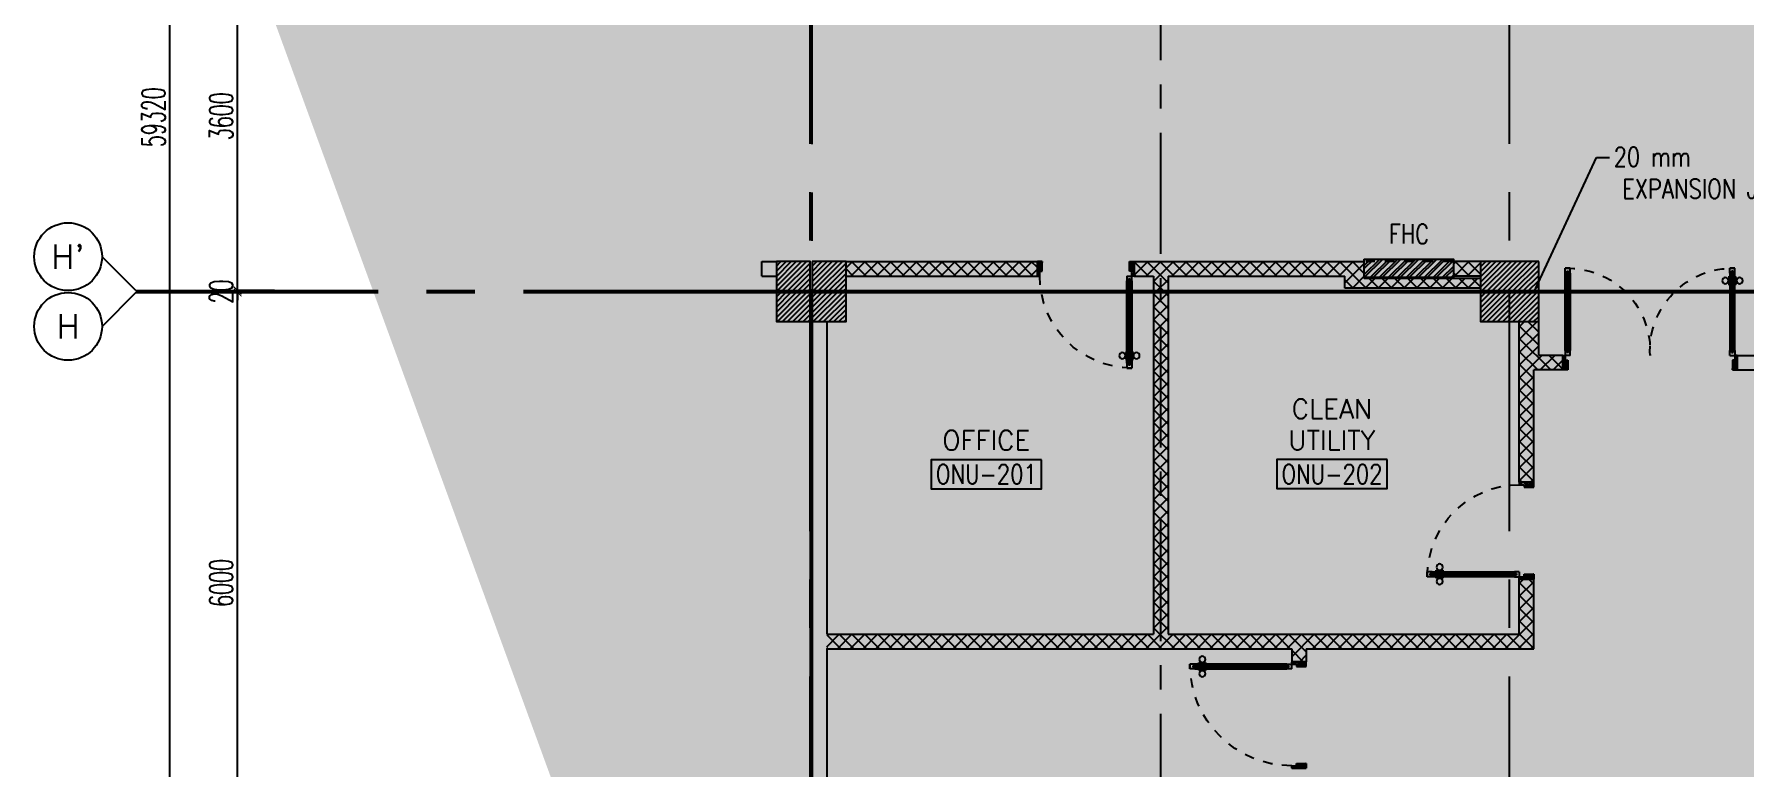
# Model space of a CAD drawing. Extents: x 88852.7 to 88945.7, y 39921.6 to 40001.1.
# Drawn here: x 88852.74 to 88870.4, y 39951.17 to 39958.75 of the extents above; entities that cross this region are included whole.
import ezdxf
from ezdxf.enums import TextEntityAlignment as Align

# ---------------------------------------------------------------- set-up
doc = ezdxf.new("R2010")
doc.units = 0
doc.header["$MEASUREMENT"] = 0
doc.header["$PDMODE"] = 34
for name, pattern in [('CENTER', [2, 1.25, -0.25, 0.25, -0.25]), ('CENTER2', [1.125, 0.75, -0.125, 0.125, -0.125]), ('CENTERX2', [4, 2.5, -0.5, 0.5, -0.5]), ('HIDDEN', [0.375, 0.25, -0.125])]:
    doc.linetypes.add(name, pattern=pattern)
doc.layers.get('0').update_dxf_attribs({"linetype": 'CONTINUOUS'})
doc.layers.get('DEFPOINTS').update_dxf_attribs({"linetype": 'CONTINUOUS'})
for name, color, linetype in [('AX', 6, 'CONTINUOUS'), ('AX-CR', 2, 'CONTINUOUS'), ('AX-DIM', 4, 'CONTINUOUS'), ('AX-TXT', 2, 'CONTINUOUS'), ('AXES', 11, 'CENTERX2'), ('AXES1', 11, 'CENTER'), ('COL', 2, 'CONTINUOUS'), ('DOOR', 7, 'CONTINUOUS'), ('EJ', 9, 'CONTINUOUS'), ('ELEV', 2, 'CONTINUOUS'), ('FHC', 4, 'CONTINUOUS'), ('HAT', 8, 'CONTINUOUS'), ('RM-BOX', 4, 'CONTINUOUS'), ('RM-NAME', 2, 'CONTINUOUS'), ('RM-NO', 2, 'CONTINUOUS'), ('WALL', 2, 'CONTINUOUS'), ('WallType', 11, 'CONTINUOUS'), ('WallType2', 3, 'CONTINUOUS')]:
    doc.layers.add(name, color=color, linetype=linetype)
doc.styles.add('ROMANS', font='ROMANS.shx', dxfattribs={"width": 0.6})
doc.dimstyles.new('DIM-OUT', dxfattribs={"dimscale": 0, "dimtxt": 0.24, "dimasz": 0.08, "dimexe": 0.02, "dimexo": 0.02, "dimgap": 0.05, "dimtad": 1, "dimdec": 0, "dimlfac": 1000, "dimzin": 0, "dimdsep": 46, "dimtxsty": 'ROMANS', "dimblk1": 'ARCHTICK', "dimblk2": 'ARCHTICK', "dimsah": 1, "dimcen": 0.01, "dimdle": 0.08, "dimclrd": 4, "dimclre": 4, "dimclrt": 2, "dimadec": 0, "dimazin": 0, "dimtp": 2, "dimtm": 2, "dimtfac": 0.114286, "dimtdec": 0, "dimtix": 1, "dimtmove": 2, "dimatfit": 3, "dimldrblk": 'ARCHTICK', "dimfxl": 0, "dimtolj": 1, "dimtzin": 0, "dimarcsym": 0})

# ---------------------------------------------------------------- blocks, each defined once
blk = doc.blocks.new('D1000')
at = {"layer": 'DOOR', "color": 7, "linetype": 'ByBlock'}
for p, q in [((0, 0), (-150, 0)), ((-150, 0), (-150, -25)), ((-150, 0), (0, 0)), ((0, -50), (-114, 0)), ((0, -50), (-40, 0)), ((0, -50), (0, 0)), ((-1050, -25), (-1100, -25)), ((-1100, -75), (-1100, -25)), ((-1100, -25), (-1100, -75)), ((-1050, -75), (-1100, -75)), ((-1050, -42), (-1070, -42)), ((-1070, -42), (-1070, -58)), ((-1050, -58), (-1070, -58)), ((-1050, -25), (-1050, -42)), ((-1050, -58), (-1050, -75)), ((-928, -18), (-1018, -18)), ((-1018, -25), (-1018, -18)), ((-1018, -75), (-1018, -82)), ((-928, -82), (-1018, -82)), ((-1005, -9), (-940, -9)), ((-1005, -18), (-1005, -9)), ((-1005, -18), (-940, -18)), ((-1005, -82), (-940, -82)), ((-1005, -82), (-1005, -91)), ((-1005, -91), (-940, -91)), ((-940, -18), (-940, -9)), ((-940, -82), (-940, -91)), ((-928, -25), (-928, -18)), ((-928, -75), (-928, -82)), ((-200, -42), (-200, -25)), ((-200, -25), (-150, -25)), ((-180, -42), (-200, -42)), ((-200, -75), (-200, -58)), ((-200, -58), (-180, -58)), ((-150, -75), (-200, -75)), ((-180, -58), (-180, -42)), ((-150, -75), (-150, -25)), ((-150, -25), (-100, -25)), ((-100, -25), (-100, -50)), ((0, -50), (-100, -37)), ((-100, -50), (0, -50)), ((-150, -975), (-100, -975)), ((-150, -1000), (-150, -975)), ((-150, -1000), (0, -1000)), ((0, -1000), (-150, -1000)), ((0, -950), (-114, -1000)), ((-100, -975), (-100, -950)), ((0, -950), (-100, -963)), ((-100, -950), (0, -950)), ((0, -950), (-40, -1000)), ((0, -950), (0, -1000))]:
    blk.add_line(p, q, dxfattribs=at)
at = {"layer": 'DOOR', "linetype": 'ByBlock'}
for p, q in [((-200, -25), (-1050, -25)), ((-200, -42), (-1050, -42)), ((-200, -58), (-1050, -58)), ((-1050, -75), (-200, -75))]:
    blk.add_line(p, q, dxfattribs=at)
at = {"layer": 'DOOR', "color": 7, "linetype": 'ByBlock'}
for centre in [(-973, 23), (-973, -124)]:
    blk.add_circle(centre, 32.4, dxfattribs=at)
for centre, radius, start, end in [((0, -50), 134, 158.1598, 169.28), ((0, -50), 74.4, 137.7764, 180), ((0, -50), 54.4, 113.2074, 180), ((0, -50), 154, 161.1053, 166.2858), ((0, -50), 114, 154.0838, 167.3774), ((0, -50), 94.4, 148.0182, 180), ((0, -50), 34.4, 90, 180), ((0, -50), 14.4, 90, 180), ((0, -950), 154, 193.7142, 198.8947), ((0, -950), 134, 190.72, 201.8402), ((0, -950), 94.4, 180, 211.9818), ((0, -950), 74.4, 180, 222.2236), ((0, -950), 54.4, 180, 246.7926), ((0, -950), 34.4, 180, 270), ((0, -950), 14.4, 180, 270)]:
    blk.add_arc(centre, radius, start, end, dxfattribs=at)
at = {"layer": 'DOOR', "linetype": 'HIDDEN', "ltscale": 0.5}
blk.add_arc((-149, -24), 951, 180.0434, 269.9667, dxfattribs=at)
blk = doc.blocks.new('A$C272A55A0')
at = {"layer": 'DOOR', "color": 0, "linetype": 'ByBlock'}
for p, q in [((0, 900), (0, 1050)), ((50, 1050), (0, 1050)), ((0, 900), (25, 900)), ((25, 950), (50, 950)), ((25, 900), (25, 950)), ((75, 900), (25, 900)), ((25, 850), (25, 900)), ((50, 950), (50, 1050)), ((75, 900), (75, 850)), ((1725, 900), (1775, 900)), ((1725, 900), (1725, 850)), ((1750, 950), (1750, 1050)), ((1750, 1050), (1800, 1050)), ((1775, 950), (1750, 950)), ((1775, 900), (1775, 950)), ((1800, 900), (1775, 900)), ((1775, 850), (1775, 900)), ((1800, 1050), (1800, 900)), ((42, 850), (25, 850)), ((58, 870), (42, 870)), ((42, 870), (42, 850)), ((58, 850), (58, 870)), ((75, 850), (58, 850)), ((1725, 850), (1742, 850)), ((1742, 870), (1758, 870)), ((1742, 850), (1742, 870)), ((1758, 870), (1758, 850)), ((1758, 850), (1775, 850)), ((25, 50), (42, 50)), ((25, 50), (25, 0)), ((25, 0), (75, 0)), ((75, 0), (25, 0)), ((42, 50), (42, 30)), ((42, 30), (58, 30)), ((58, 50), (75, 50)), ((58, 50), (58, 30)), ((75, 50), (75, 0)), ((1718, 160), (1709, 160)), ((1709, 95), (1709, 160)), ((1718, 95), (1709, 95)), ((1725, 173), (1718, 173)), ((1718, 173), (1718, 83)), ((1718, 95), (1718, 160)), ((1725, 83), (1718, 83)), ((1742, 50), (1725, 50)), ((1725, 50), (1725, 0)), ((1775, 0), (1725, 0)), ((1725, 0), (1775, 0)), ((1742, 50), (1742, 30)), ((1758, 30), (1742, 30)), ((1775, 50), (1758, 50)), ((1758, 50), (1758, 30)), ((1775, 173), (1782, 173)), ((1775, 83), (1782, 83)), ((1775, 50), (1775, 0)), ((1782, 173), (1782, 83)), ((1782, 160), (1791, 160)), ((1782, 95), (1782, 160)), ((1782, 95), (1791, 95)), ((1791, 95), (1791, 160))]:
    blk.add_line(p, q, dxfattribs=at)
at = {"layer": 'DOOR', "color": 9, "linetype": 'ByBlock'}
for p, q in [((50, 1050), (0, 1010)), ((50, 1050), (0, 937)), ((50, 1050), (37, 950)), ((1750, 1050), (1800, 1010)), ((1750, 1050), (1800, 937)), ((1750, 1050), (1763, 950))]:
    blk.add_line(p, q, dxfattribs=at)
at = {"layer": 'DOOR', "linetype": 'ByBlock'}
for p, q in [((25, 850), (25, 50)), ((42, 850), (42, 50)), ((58, 850), (58, 50)), ((75, 50), (75, 850)), ((1725, 50), (1725, 850)), ((1742, 850), (1742, 50)), ((1758, 850), (1758, 50)), ((1775, 850), (1775, 50))]:
    blk.add_line(p, q, dxfattribs=at)
at = {"layer": 'DOOR', "color": 0, "linetype": 'ByBlock'}
for centre in [(1676, 128), (1824, 128)]:
    blk.add_circle(centre, 32.4, dxfattribs=at)
at = {"layer": 'DOOR', "color": 9, "linetype": 'ByBlock'}
for centre, radius, start, end in [((50, 1050), 54.4, 203.2074, 270), ((50, 1050), 74.4, 227.7764, 270), ((50, 1050), 94.4, 238.0182, 270), ((50, 1050), 114, 244.0838, 257.3774), ((50, 1050), 134, 248.1598, 259.28), ((50, 1050), 154, 251.1053, 256.2858), ((50, 1050), 34.4, 180, 270), ((50, 1050), 14.4, 180, 270), ((1750, 1050), 14.4, 270, 0), ((1750, 1050), 34.4, 270, 0), ((1750, 1050), 54.4, 270, 336.7926), ((1750, 1050), 74.4, 270, 312.2236), ((1750, 1050), 94.4, 270, 301.9818), ((1750, 1050), 114, 282.6226, 295.9162), ((1750, 1050), 134, 280.72, 291.8402), ((1750, 1050), 154, 283.7142, 288.8947)]:
    blk.add_arc(centre, radius, start, end, dxfattribs=at)
at = {"layer": 'DOOR', "linetype": 'HIDDEN', "ltscale": 0.5}
for centre, start, end in [((50, 851), 268.3174, 3.2965), ((1750, 851), 176.7035, 271.6826)]:
    blk.add_arc(centre, 851, start, end, dxfattribs=at)
at = {"layer": 'WALL', "linetype": 'ByBlock'}
blk.add_line((1800, 900), (1800, 1050), dxfattribs=at)
blk = doc.blocks.new('DOOR-110')
at = {"layer": 'DOOR', "color": 0, "linetype": 'ByBlock'}
for p, q in [((0, 1050), (0, 1100)), ((150, 1100), (0, 1100)), ((100, 1075), (100, 1050)), ((150, 1075), (100, 1075)), ((150, 1100), (150, 1075)), ((150, 1025), (150, 1075)), ((200, 1075), (150, 1075)), ((200, 1058), (200, 1075)), ((1028, 1075), (1028, 1082)), ((1028, 1082), (1118, 1082)), ((1040, 1082), (1040, 1091)), ((1105, 1091), (1040, 1091)), ((1105, 1082), (1040, 1082)), ((1105, 1082), (1105, 1091)), ((1118, 1075), (1118, 1082)), ((1150, 1075), (1150, 1058)), ((1150, 1075), (1200, 1075)), ((1200, 1075), (1200, 1025)), ((1200, 1025), (1200, 1075)), ((100, 1050), (0, 1050)), ((150, 1025), (200, 1025)), ((180, 1042), (180, 1058)), ((180, 1058), (200, 1058)), ((200, 1042), (180, 1042)), ((200, 1025), (200, 1042)), ((1028, 1025), (1028, 1018)), ((1028, 1018), (1118, 1018)), ((1040, 1018), (1040, 1009)), ((1105, 1018), (1040, 1018)), ((1105, 1009), (1040, 1009)), ((1105, 1018), (1105, 1009)), ((1118, 1025), (1118, 1018)), ((1150, 1058), (1170, 1058)), ((1150, 1042), (1150, 1025)), ((1150, 1042), (1170, 1042)), ((1150, 1025), (1200, 1025)), ((1170, 1058), (1170, 1042)), ((100, 50), (0, 50)), ((0, 50), (0, 0)), ((0, 0), (150, 0)), ((150, 0), (0, 0)), ((100, 25), (100, 50)), ((150, 25), (100, 25)), ((150, 0), (150, 25))]:
    blk.add_line(p, q, dxfattribs=at)
at = {"layer": 'DOOR', "linetype": 'ByBlock'}
for p, q in [((0, 1100), (150, 1100)), ((200, 1075), (1150, 1075)), ((200, 1058), (1150, 1058)), ((200, 1042), (1150, 1042)), ((1150, 1025), (200, 1025))]:
    blk.add_line(p, q, dxfattribs=at)
at = {"layer": 'DOOR', "color": 9, "linetype": 'ByBlock'}
for p, q in [((0, 1050), (40, 1100)), ((0, 1050), (114, 1100)), ((0, 1050), (100, 1063)), ((0, 50), (40, 0)), ((0, 50), (114, 0)), ((0, 50), (100, 37))]:
    blk.add_line(p, q, dxfattribs=at)
at = {"layer": 'DOOR', "color": 0, "linetype": 'ByBlock'}
for centre in [(1073, 1124), (1073, 976)]:
    blk.add_circle(centre, 32.4, dxfattribs=at)
at = {"layer": 'DOOR', "color": 9, "linetype": 'ByBlock'}
for centre, radius, start, end in [((0, 1050), 34.4, 0, 90), ((0, 1050), 14.4, 0, 90), ((0, 1050), 54.4, 0, 66.7926), ((0, 1050), 74.4, 0, 42.2236), ((0, 1050), 94.4, 0, 31.9818), ((0, 1050), 114, 12.6226, 25.9162), ((0, 1050), 134, 10.72, 21.8402), ((0, 1050), 154, 13.7142, 18.8947), ((0, 50), 14.4, 270, 0), ((0, 50), 34.4, 270, 0), ((0, 50), 54.4, 293.2074, 0), ((0, 50), 74.4, 317.7764, 0), ((0, 50), 94.4, 328.0182, 0), ((0, 50), 134, 338.1598, 349.28), ((0, 50), 154, 341.1053, 346.2858)]:
    blk.add_arc(centre, radius, start, end, dxfattribs=at)
at = {"layer": 'DOOR', "linetype": 'HIDDEN', "ltscale": 0.5}
blk.add_arc((150, 1075), 1050, 270, 0, dxfattribs=at)
at = {"layer": 'WALL', "linetype": 'ByBlock'}
for p, q in [((0, 1100), (150, 1100)), ((0, 0), (150, 0))]:
    blk.add_line(p, q, dxfattribs=at)
blk = doc.blocks.new('C5')
at = {"layer": 'HAT', "linetype": 'ByBlock'}
h = blk.add_hatch(dxfattribs=at)
h.set_pattern_fill('ANSI31', color=256, scale=300, style=0)
h.set_pattern_definition([(45, (-223356.182, -51411.005), (-26.516504, 26.516504), [])])
h.paths.add_polyline_path([(300, 300), (0, 300), (0, 0), (300, 0)])
h.paths.add_polyline_path([(600, 300), (300, 300), (300, 0), (600, 0)])
at = {"layer": 'COL'}
blk.add_lwpolyline([(600, 300), (0, 300), (0, 0), (600, 0)], close=True, dxfattribs=at)
blk = doc.blocks.new('C7')
at = {"layer": 'HAT'}
h = blk.add_hatch(dxfattribs=at)
h.set_pattern_fill('ANSI31', color=256, scale=300, style=0)
h.set_pattern_definition([(45, (-248876.182, -51411.005), (-26.5165043, 26.5165043), [])])
h.paths.add_polyline_path([(350, 300), (250, 300), (0, 300), (0, 0), (350, 0)])
at = {"layer": 'COL'}
blk.add_lwpolyline([(0, 300), (0, 0), (350, 0), (350, 300)], close=True, dxfattribs=at)
blk = doc.blocks.new('RM1')
at = {"layer": 'RM-BOX'}
blk.add_lwpolyline([(570, -200), (-570, -200), (-570, -500), (570, -500)], close=True, dxfattribs=at)
at = {"layer": 'RM-NAME', "style": 'ROMANS'}
for tag, p in [('ROOMNAME1', (0, 324)), ('ROOMNAME2', (0, 0))]:
    blk.add_attdef(tag, text='', height=200, dxfattribs=at).set_placement(p, align=Align.MIDDLE)
at = {"layer": 'RM-NO', "style": 'ROMANS', "width": 0.8}
blk.add_attdef('ROOMNO', text='', height=200, dxfattribs=at).set_placement((0, -350), align=Align.MIDDLE)
blk = doc.blocks.new('_ARCHTICK')
at = {"color": 0, "linetype": 'ByBlock', "const_width": 0.15}
blk.add_lwpolyline([(-0.5, -0.5), (0.5, 0.5)], dxfattribs=at)
blk = doc.blocks.new('*D642')
at = {"layer": 'AX-DIM', "color": 4, "lineweight": -2}
for p, q in [((88855.219, 39959.7), (88854.819, 39959.7)), ((88854.839, 39956.02), (88854.839, 39959.78)), ((88855.219, 39956.1), (88854.819, 39956.1))]:
    blk.add_line(p, q, dxfattribs=at)
at = {"layer": 'DEFPOINTS', "color": 0}
for p in [(88854.839, 39959.7), (88855.239, 39959.7), (88855.239, 39956.1)]:
    blk.add_point(p, dxfattribs=at)
at = {"layer": 'AX-DIM', "color": 4, "lineweight": -2, "xscale": 0.08, "yscale": 0.08, "zscale": 0.08}
for p, rotation in [((88854.839, 39959.7), 90), ((88854.839, 39956.1), 270)]:
    blk.add_blockref('_ARCHTICK', p, dxfattribs=dict(at, rotation=rotation))
at = {"layer": 'AX-DIM', "color": 2, "insert": (88854.669, 39957.9), "char_height": 0.24, "attachment_point": 5, "rotation": 90, "style": 'ROMANS'}
blk.add_mtext('\\A1;3600', dxfattribs=at)
blk = doc.blocks.new('*D650')
at = {"layer": 'AX-DIM', "color": 4, "lineweight": -2}
for p, q in [((88854.839, 39956.1), (88854.839, 39956.18)), ((88855.219, 39956.1), (88854.819, 39956.1)), ((88855.219, 39956.08), (88854.819, 39956.08)), ((88854.839, 39956.08), (88854.839, 39956.1)), ((88854.839, 39956.08), (88854.839, 39956))]:
    blk.add_line(p, q, dxfattribs=at)
at = {"layer": 'DEFPOINTS', "color": 0}
for p in [(88854.839, 39956.1), (88855.239, 39956.1), (88855.239, 39956.08)]:
    blk.add_point(p, dxfattribs=at)
at = {"layer": 'AX-DIM', "color": 4, "lineweight": -2, "xscale": 0.08, "yscale": 0.08, "zscale": 0.08}
for p, rotation in [((88854.839, 39956.1), 270), ((88854.839, 39956.08), 90)]:
    blk.add_blockref('_ARCHTICK', p, dxfattribs=dict(at, rotation=rotation))
at = {"layer": 'AX-DIM', "color": 2, "insert": (88854.669, 39956.09), "char_height": 0.24, "attachment_point": 5, "rotation": 90, "style": 'ROMANS'}
blk.add_mtext('\\A1;20', dxfattribs=at)
blk = doc.blocks.new('*D651')
at = {"layer": 'AX-DIM', "color": 4, "lineweight": -2}
for p, q in [((88854.839, 39950), (88854.839, 39956.16)), ((88855.219, 39956.08), (88854.819, 39956.08)), ((88855.219, 39950.08), (88854.819, 39950.08))]:
    blk.add_line(p, q, dxfattribs=at)
at = {"layer": 'DEFPOINTS', "color": 0}
for p in [(88854.839, 39956.08), (88855.239, 39956.08), (88855.239, 39950.08)]:
    blk.add_point(p, dxfattribs=at)
at = {"layer": 'AX-DIM', "color": 4, "lineweight": -2, "xscale": 0.08, "yscale": 0.08, "zscale": 0.08}
for p, rotation in [((88854.839, 39956.08), 90), ((88854.839, 39950.08), 270)]:
    blk.add_blockref('_ARCHTICK', p, dxfattribs=dict(at, rotation=rotation))
at = {"layer": 'AX-DIM', "color": 2, "insert": (88854.669, 39953.08), "char_height": 0.24, "attachment_point": 5, "rotation": 90, "style": 'ROMANS'}
blk.add_mtext('\\A1;6000', dxfattribs=at)
blk = doc.blocks.new('AXL')
at = {"layer": 'AX-CR'}
blk.add_circle((-350, 0), 350, dxfattribs=at)
at = {"layer": 'AX-TXT', "style": 'ROMANS'}
blk.add_attdef('AX', text='', height=250, dxfattribs=at).set_placement((-350, 0), align=Align.MIDDLE)
blk = doc.blocks.new('*D659')
at = {"layer": 'AX-DIM', "color": 4, "lineweight": -2}
for p, q in [((88854.14, 39928.15), (88854.14, 39987.63)), ((88857.317, 39987.55), (88854.12, 39987.55)), ((88858.152, 39928.23), (88854.12, 39928.23))]:
    blk.add_line(p, q, dxfattribs=at)
at = {"layer": 'DEFPOINTS', "color": 0}
for p in [(88854.14, 39987.55), (88857.337, 39987.55), (88858.172, 39928.23)]:
    blk.add_point(p, dxfattribs=at)
at = {"layer": 'AX-DIM', "color": 4, "lineweight": -2, "xscale": 0.08, "yscale": 0.08, "zscale": 0.08}
for p, rotation in [((88854.14, 39987.55), 90), ((88854.14, 39928.23), 270)]:
    blk.add_blockref('_ARCHTICK', p, dxfattribs=dict(at, rotation=rotation))
at = {"layer": 'AX-DIM', "color": 2, "insert": (88853.97, 39957.89), "char_height": 0.24, "attachment_point": 5, "rotation": 90, "style": 'ROMANS'}
blk.add_mtext('\\A1;59320', dxfattribs=at)

msp = doc.modelspace()

# ---------------------------------------------------------------- hatches: boundary and pattern name
at = {"layer": 'FHC', "linetype": 'ByBlock', "ltscale": 0.3}
h = msp.add_hatch(dxfattribs=at)
h.set_pattern_fill('ANSI32', color=11, scale=0.175, style=0)
h.set_pattern_definition([(45, (88634.274076, 39925.18356), (-0.046403883, 0.046403883), []), (45, (88634.30501, 39925.18356), (-0.046403883, 0.046403883), [])])
h.paths.add_polyline_path([(88867.3903, 39956.2346), (88867.3903, 39956.4246), (88866.4703, 39956.4246), (88866.4703, 39956.2346)])
h.paths.add_polyline_path([(88866.2576, 39955.8134), (88866.2576, 39956.2343), (88866.5201, 39956.2343), (88866.5201, 39955.8134)], flags=9)
at = {"layer": 'WallType', "linetype": 'Continuous'}
h = msp.add_hatch(dxfattribs=at)
h.set_pattern_fill('ANSI37', color=256, scale=0.75, style=0)
h.paths.add_polyline_path([(88864.3703, 39956.0796), (88864.2953, 39956.0796), (88864.2953, 39952.5496), (88860.9203, 39952.5496), (88860.9203, 39952.3996), (88864.3703, 39952.3996)])
h.paths.add_polyline_path([(88867.9703, 39952.5496), (88864.4453, 39952.5496), (88864.4453, 39956.0796), (88864.3703, 39956.0796), (88864.3703, 39952.3996), (88865.7203, 39952.3996), (88865.7203, 39952.2671), (88865.8703, 39952.2671), (88865.8703, 39952.3996), (88867.9703, 39952.3996)])
h.paths.add_polyline_path([(88868.2203, 39953.1196), (88868.0703, 39953.1196), (88868.0703, 39952.5496), (88867.9703, 39952.5496), (88867.9703, 39952.3996), (88868.2203, 39952.3996)])
h.paths.add_polyline_path([(88868.2203, 39955.2796), (88868.5203, 39955.2796), (88868.5203, 39955.4296), (88868.2703, 39955.4296), (88868.2703, 39955.7796), (88868.0703, 39955.7796), (88868.0703, 39954.1196), (88868.2203, 39954.1196)])
h.paths.add_polyline_path([(88866.4703, 39956.3996), (88864.3703, 39956.3996), (88864.3703, 39956.0996), (88864.4453, 39956.0996), (88864.4453, 39956.2496), (88866.2703, 39956.2496), (88866.2703, 39956.1246), (88867.6703, 39956.1246), (88867.6703, 39956.2246), (88866.4703, 39956.2246)])
h.paths.add_polyline_path([(88867.6703, 39956.3996), (88867.3903, 39956.3996), (88867.3903, 39956.2496), (88867.6703, 39956.2496)])
h.paths.add_polyline_path([(88863.0953, 39956.3996), (88861.1203, 39956.3996), (88861.1203, 39956.2496), (88863.0953, 39956.2496)])
h.paths.add_polyline_path([(88864.3703, 39956.3996), (88864.0953, 39956.3996), (88864.0953, 39956.2496), (88864.2953, 39956.2496), (88864.2953, 39956.0996), (88864.3703, 39956.0996)])
at = {"layer": 'WallType2', "linetype": 'Continuous'}
h = msp.add_hatch(dxfattribs=at)
h.set_pattern_fill('HONEY', color=256, scale=0.4, style=0)
h.set_pattern_definition([(0, (0, 0), (0.075, 0.04330127), [0.05, -0.1]), (120, (0, 0), (-0.074999999836, 0.043301270284), [0.05, -0.1]), (60, (0, 0), (1.64e-10, 0.086602540284), [-0.1, 0.05])])
h.paths.add_polyline_path([(88860.9203, 39955.7796), (88860.7703, 39955.7796), (88860.7703, 39950.4296), (88860.9203, 39950.4296), (88860.9203, 39952.3996)])

# ---------------------------------------------------------------- linework, layer by layer
at = {"layer": 'AXES'}
for p, q in [((88867.9703, 39921.6153), (88867.9703, 40000.4279)), ((88860.7503, 39921.6153), (88860.7503, 40000.0779)), ((88860.7703, 39921.6132), (88860.7703, 40000.0759)), ((88853.7886, 39956.0996), (88853.4386, 39956.4496)), ((88853.7886, 39956.0796), (88853.4386, 39955.7296)), ((88853.7886, 39956.0996), (88876.9703, 39956.0996)), ((88853.7886, 39956.0796), (88876.9703, 39956.0796))]:
    msp.add_line(p, q, dxfattribs=at)
at = {"layer": 'AXES1'}
msp.add_line((88864.3703, 39928.4796), (88864.3703, 39987.2996), dxfattribs=at)
at = {"layer": 'EJ', "color": 8}
for p, q in [((88859.9253, 39956.0996), (88935.4603, 39956.0996)), ((88859.9253, 39956.0796), (88935.4603, 39956.0796))]:
    msp.add_line(p, q, dxfattribs=at)
at = {"layer": 'EJ'}
msp.add_line((88860.7503, 39955.8296), (88860.7503, 39950.4296), dxfattribs=at)
at = {"layer": 'ELEV', "linetype": 'CENTER2', "const_width": 0.12}
msp.add_lwpolyline([(88859.8638, 39926.1604), (88859.8638, 39989.6996)], dxfattribs=at)
at = {"layer": 'FHC', "color": 250, "linetype": 'HIDDEN', "ltscale": 0.25}
msp.add_line((88867.3806, 39956.3996), (88866.4859, 39956.3996), dxfattribs=at)
at = {"layer": 'FHC', "linetype": 'ByBlock', "ltscale": 0.3}
msp.add_lwpolyline([(88866.4703, 39956.4246), (88867.3903, 39956.4246), (88867.3903, 39956.2346), (88866.4703, 39956.2346)], close=True, dxfattribs=at)
at = {"layer": 'WALL'}
for p, q in [((88860.2503, 39956.2496), (88860.2503, 39956.3996)), ((88860.2503, 39956.3996), (88860.4003, 39956.3996)), ((88861.1203, 39956.3996), (88863.0953, 39956.3996)), ((88863.0953, 39956.3996), (88863.0953, 39956.2496)), ((88864.0953, 39956.3996), (88864.0953, 39956.2496)), ((88864.0953, 39956.3996), (88866.4703, 39956.3996)), ((88860.2503, 39956.2496), (88860.4003, 39956.2496)), ((88861.1203, 39956.2496), (88863.0953, 39956.2496)), ((88864.0953, 39956.2496), (88864.2953, 39956.2496)), ((88864.2953, 39956.2496), (88864.2953, 39952.5496)), ((88864.4453, 39956.2496), (88866.2703, 39956.2496)), ((88864.4453, 39956.2496), (88864.4453, 39952.5496)), ((88860.7703, 39955.7796), (88860.7703, 39950.4296)), ((88860.9203, 39955.7796), (88860.9203, 39952.5496)), ((88868.0703, 39954.1196), (88868.0703, 39955.7796)), ((88868.2703, 39955.4296), (88868.2703, 39955.7796)), ((88868.5203, 39955.4296), (88868.2703, 39955.4296)), ((88868.5203, 39955.2796), (88868.5203, 39955.4296)), ((88870.3203, 39955.4296), (88870.5703, 39955.4296)), ((88870.3203, 39955.2796), (88870.3203, 39955.4296)), ((88868.2203, 39954.1196), (88868.2203, 39955.2796)), ((88868.5203, 39955.2796), (88868.2203, 39955.2796)), ((88870.3203, 39955.2796), (88870.5703, 39955.2796)), ((88868.0703, 39954.1196), (88868.2203, 39954.1196)), ((88868.0703, 39952.5496), (88868.0703, 39953.1196)), ((88868.0703, 39953.1196), (88868.2203, 39953.1196)), ((88868.2203, 39952.3996), (88868.2203, 39953.1196)), ((88860.9203, 39952.5496), (88864.2953, 39952.5496)), ((88864.4453, 39952.5496), (88868.0703, 39952.5496)), ((88860.9203, 39952.3996), (88865.7203, 39952.3996)), ((88860.9203, 39952.3996), (88860.9203, 39950.4296)), ((88865.7203, 39952.2671), (88865.8703, 39952.2671)), ((88865.8703, 39952.3996), (88868.2203, 39952.3996))]:
    msp.add_line(p, q, dxfattribs=at)
at = {"layer": 'WALL', "linetype": 'ByBlock'}
for p, q in [((88866.4703, 39956.2246), (88866.4703, 39956.3996)), ((88867.6703, 39956.3996), (88867.3903, 39956.3996)), ((88866.2703, 39956.1246), (88866.2703, 39956.2496)), ((88867.6703, 39956.1246), (88866.2703, 39956.1246)), ((88867.6703, 39956.2246), (88866.4703, 39956.2246)), ((88867.6703, 39956.2496), (88867.3903, 39956.2496)), ((88865.7203, 39952.3996), (88865.7203, 39952.2671)), ((88865.8703, 39952.3996), (88865.8703, 39952.2671))]:
    msp.add_line(p, q, dxfattribs=at)

# ---------------------------------------------------------------- block references
at = {"layer": 'AX', "xscale": 0.001000000003841706, "yscale": 0.000999999996565748, "zscale": 0.001}
for p, values in [((88853.4386, 39956.4496), {'AX': "H'"}), ((88853.4386, 39955.7296), {'AX': 'H'})]:
    msp.add_blockref('AXL', p, dxfattribs=at).add_auto_attribs(values)
at = {"layer": 'COL', "xscale": 0.001000000003841706, "yscale": 0.000999999996565748, "zscale": 0.001}
for name, p in [('C7', (88860.4003, 39956.0996)), ('C7', (88860.7703, 39956.0996)), ('C5', (88867.6703, 39956.0996)), ('C7', (88860.4003, 39955.7796)), ('C7', (88860.7703, 39955.7796)), ('C5', (88867.6703, 39955.7796))]:
    msp.add_blockref(name, p, dxfattribs=at)
at = {"layer": 'DOOR', "color": 0, "linetype": 'Continuous', "yscale": 0.000999999996565748, "zscale": 0.001}
for p, xscale, rotation in [((88864.0953, 39956.3996), -0.000999999996565748, 270), ((88868.2203, 39953.1196), -0.001000000003841706, 180)]:
    msp.add_blockref('D1000', p, dxfattribs=dict(at, xscale=xscale, rotation=rotation))
at = {"layer": 'DOOR', "color": 0, "linetype": 'ByBlock', "xscale": -0.001000000003841706, "yscale": 0.000999999996565748, "zscale": 0.001, "rotation": 180}
msp.add_blockref('A$C272A55A0', (88868.5203, 39956.3299), dxfattribs=at)
at = {"layer": 'DOOR', "color": 0, "linetype": 'Continuous', "xscale": -0.001000000003841706, "yscale": 0.000999999996565748, "zscale": 0.001}
msp.add_blockref('DOOR-110', (88865.8703, 39951.1671), dxfattribs=at)
at = {"layer": 'RM-NO', "xscale": 0.001000000003841706, "yscale": 0.000999999996565748, "zscale": 0.001}
for p, values in [((88866.1357, 39954.5541), {'ROOMNO': 'ONU-202', 'ROOMNAME2': 'UTILITY', 'ROOMNAME1': 'CLEAN'}), ((88862.5676, 39954.5533), {'ROOMNO': 'ONU-201', 'ROOMNAME2': 'OFFICE'})]:
    msp.add_blockref('RM1', p, dxfattribs=at).add_auto_attribs(values)

# ---------------------------------------------------------------- texts
at = {"layer": 'EJ', "color": 4, "style": 'ROMANS', "width": 0.8}
for s, p in [('20 mm', (88869.4426, 39957.4811)), ('EXPANSION JOINT', (88870.0639, 39957.15))]:
    msp.add_text(s, height=0.2, dxfattribs=at).set_placement(p, align=Align.MIDDLE)
at = {"layer": 'FHC', "style": 'ROMANS', "width": 0.8}
msp.add_text('FHC', height=0.2, dxfattribs=at).set_placement((88866.7224, 39956.5846))

# ---------------------------------------------------------------- dimensions: what is measured, and where the dimension line sits
at = {"layer": 'AX-DIM', "color": 4}
dim = msp.add_linear_dim(base=(88854.1397, 39987.5496), p1=(88858.172, 39928.2296), p2=(88857.3369, 39987.5496), angle=90, dimstyle='DIM-OUT', override={"dimscale": 1, "dimclre": 4}, dxfattribs=at)
dim.commit()
dim.dimension.update_dxf_attribs({"geometry": '*D659', "text_midpoint": (88853.9697, 39957.8896)})
at = {"layer": 'AX-DIM'}
for base, p1, p2, picture, middle in [((88854.8386, 39959.6996), (88855.2386, 39956.0996), (88855.2386, 39959.6996), '*D642', (88854.6686, 39957.8996)), ((88854.8386, 39956.0996), (88855.2386, 39956.0796), (88855.2386, 39956.0996), '*D650', (88854.6686, 39956.0896)), ((88854.8386, 39956.0796), (88855.2386, 39950.0796), (88855.2386, 39956.0796), '*D651', (88854.6686, 39953.0796))]:
    dim = msp.add_linear_dim(base=base, p1=p1, p2=p2, angle=90, dimstyle='DIM-OUT', override={"dimscale": 1}, dxfattribs=at)
    dim.commit()
    dim.dimension.update_dxf_attribs({"geometry": picture, "text_midpoint": middle})

# ---------------------------------------------------------------- leaders
at = {"layer": 'EJ'}
msp.add_leader([(88868.2203, 39956.0796), (88868.8678, 39957.4727), (88869.001, 39957.4727)], dimstyle='DIM-OUT', override={"dimscale": 1, "dimasz": 150, "dimgap": 77}, dxfattribs=at)

doc.saveas('drawing.dxf')
